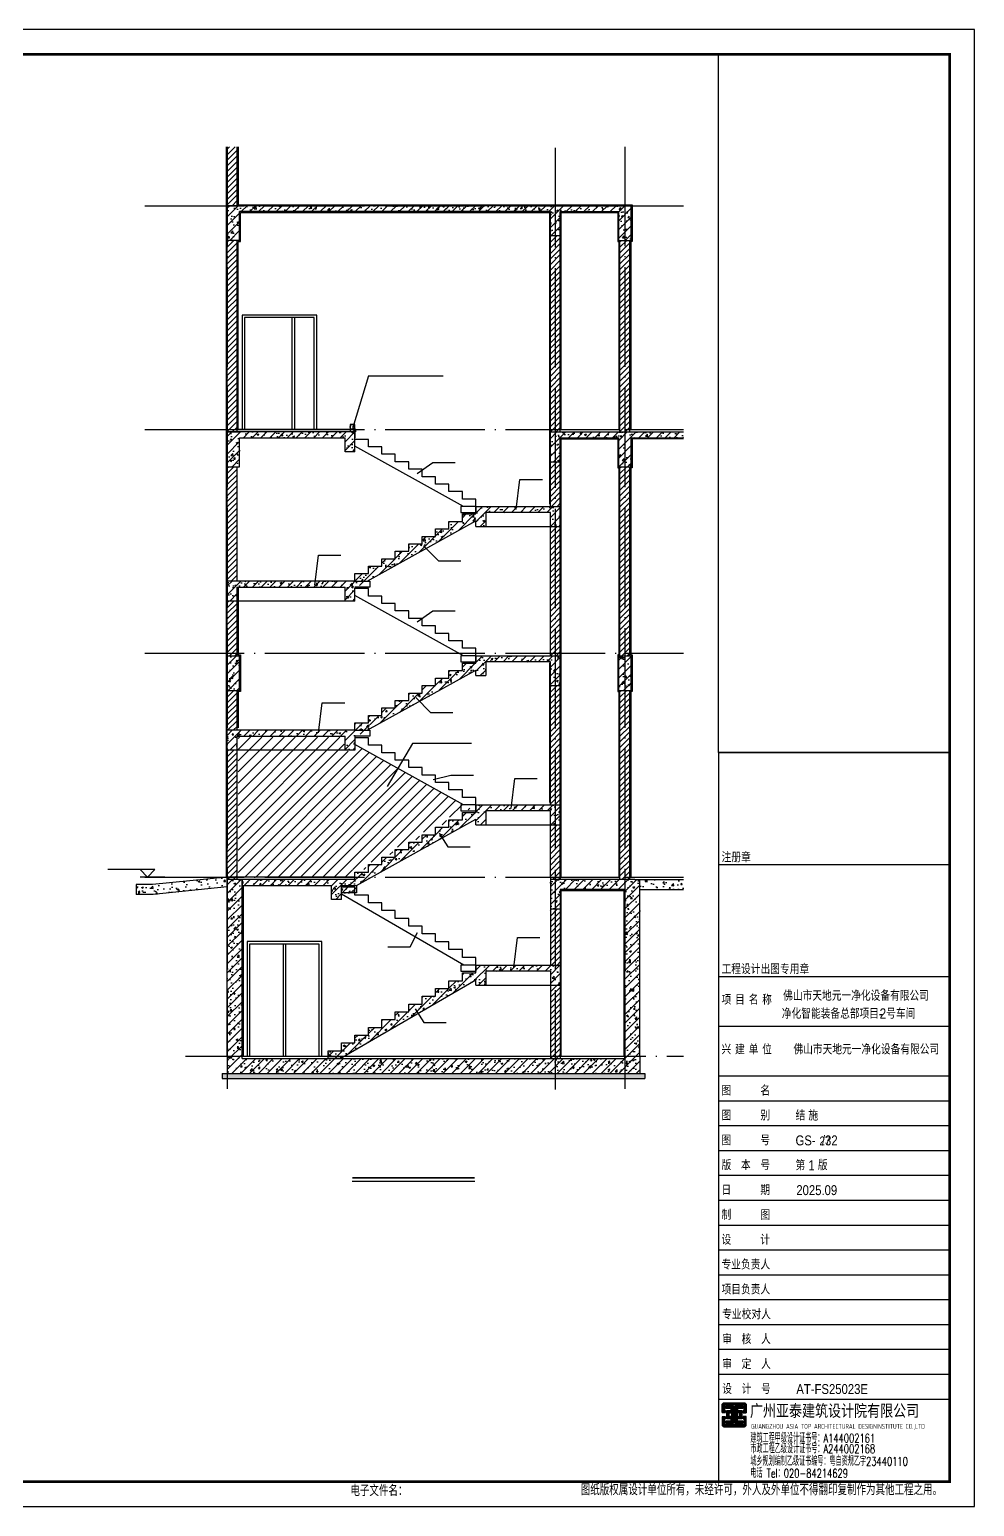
# Model space of a CAD drawing. Extents: x -695511 to 885008, y -751583 to -95266.
# Drawn here: x 452822 to 471828, y -550376 to -520676 of the extents above; entities that cross this region are included whole.
import ezdxf

# ---------------------------------------------------------------- set-up
doc = ezdxf.new("R2010")
doc.units = 0
doc.header["$LTSCALE"] = 1000
doc.header["$MEASUREMENT"] = 0
doc.linetypes.add('DOTE', pattern=[2.42, 2, -0.2, 0.02, -0.2])
for name, color, linetype in [('1-TO', 6, 'Continuous'), ('13', 13, 'Continuous'), ('14', 1, 'Continuous'), ('_0', 7, 'Continuous'), ('DIM_ELEV', 3, 'Continuous'), ('DIM_SYMB', 3, 'Continuous'), ('DOTE', 1, 'Continuous'), ('PUB_DIM', 3, 'Continuous'), ('S_STAIR', 2, 'Continuous'), ('WALL', 4, 'Continuous'), ('建-图框', 4, 'Continuous')]:
    doc.layers.add(name, color=color, linetype=linetype)
doc.styles.add('_HZTXT', font='gs_txt.shx', dxfattribs={"width": 0.8, "bigfont": 'HZTXT.shx'})
doc.styles.add('HT', font='simhei.ttf', dxfattribs={"width": 0.7})
doc.styles.add('hztxt', font='romand_pkpm', dxfattribs={"bigfont": 'gbcbig'})
doc.styles.add('hztxt0', font='romans.shx', dxfattribs={"bigfont": 'gbcbig0.shx'})
doc.styles.get("Standard").update_dxf_attribs({"font": 'gbenor.shx', "bigfont": 'gbcbig.shx'})
doc.styles.add('宋体', font='simsun.ttc')
pattern_1 = [(50, (369579, -486147.74), (358.6301, -31.3761), [37.5, -412.5]), (355, (369579, -486147.74), (-69.3757, 376.0961), [30, -330]), (100.4514, (369608.88, -486150.36), (289.2547, 344.7198), [31.8701, -350.571]), (46.1842, (369579, -486047.74), (533.6205, -82.7595), [56.25, -618.75]), (96.6356, (369623.46, -486054.64), (467.3314, 487.059), [47.8051, -525.8565]), (351.1842, (369579, -486047.74), (467.331, 487.0593), [45, -495]), (21, (369629, -486072.74), (298.4535, -201.30945), [37.5, -412.5]), (326, (369629, -486072.74), (121.6577, 362.575), [30, -330]), (71.4514, (369653.87, -486089.5), (420.1113, 161.2652), [31.8701, -350.571]), (37.5, (369579, -486147.74), (6.07993, 166.44693), [0, -326, 0, -335, 0, -331.25]), (7.5, (369579, -486147.74), (131.53477, 197.20586), [0, -191, 0, -318.5, 0, -126.25]), (327.5, (369467.5, -486147.74), (266.91122, -11.27744), [0, -125, 0, -390, 0, -517.5]), (317.5, (369417.5, -486147.74), (291.5931, 50.0525), [0, -162.5, 0, -259, 0, -367.5])]
pattern_2 = [(45, (369579, -486147.74), (-88.38835, 88.38835), []), (50, (369579, -486147.74), (358.6301, -31.3761), [37.5, -412.5]), (355, (369579, -486147.74), (-69.3757, 376.0961), [30, -330]), (100.4514, (369608.88, -486150.36), (289.2547, 344.7198), [31.8701, -350.571]), (46.1842, (369579, -486047.74), (533.6205, -82.7595), [56.25, -618.75]), (96.6356, (369623.46, -486054.64), (467.3314, 487.059), [47.8051, -525.8565]), (351.1842, (369579, -486047.74), (467.331, 487.0593), [45, -495]), (21, (369629, -486072.74), (298.4535, -201.30945), [37.5, -412.5]), (326, (369629, -486072.74), (121.6577, 362.575), [30, -330]), (71.4514, (369653.87, -486089.5), (420.1113, 161.2652), [31.8701, -350.571]), (37.5, (369579, -486147.74), (6.07993, 166.44693), [0, -326, 0, -335, 0, -331.25]), (7.5, (369579, -486147.74), (131.53477, 197.20586), [0, -191, 0, -318.5, 0, -126.25]), (327.5, (369467.5, -486147.74), (266.91122, -11.27744), [0, -125, 0, -390, 0, -517.5]), (317.5, (369417.5, -486147.74), (291.5931, 50.0525), [0, -162.5, 0, -259, 0, -367.5])]

# ---------------------------------------------------------------- blocks, each defined once
blk = doc.blocks.new('弘吉车间2')
at = {"layer": '14'}
h = blk.add_hatch(dxfattribs=at)
h.set_pattern_fill('ANSI31', color=256, scale=100, angle=135, style=0)
h.set_pattern_definition([(180, (-226475.39, -78017.824), (-3e-15, -12.5), [])])
edge = h.paths.add_edge_path()
edge.add_line((-9011, 2855), (-9011, 2773))
edge.add_line((-9011, 2773), (-9152, 2773))
edge.add_line((-9152, 2773), (-9152, 3084))
edge.add_arc((-9062, 3084), 90, 90, 180, ccw=False)
edge.add_line((-9062, 3174), (-8271, 3174))
edge.add_arc((-8271, 3084), 90, 0, 90, ccw=False)
edge.add_line((-8181, 3084), (-8181, 2768))
edge.add_line((-8181, 2768), (-8311, 2768))
edge.add_line((-8311, 2768), (-8311, 2862))
edge.add_line((-8311, 2862), (-8282, 2862))
edge.add_line((-8282, 2862), (-8268, 2862))
edge.add_line((-8268, 2862), (-8268, 3074))
edge.add_line((-8268, 3074), (-9055, 3074))
edge.add_line((-9055, 3074), (-9055, 2855))
edge.add_line((-9055, 2855), (-9011, 2855))
h.paths.add_polyline_path([(-8629, 2622), (-8629, 3030), (-8321, 3030), (-8321, 2942), (-8535, 2942), (-8535, 2855), (-8362, 2855), (-8362, 2525), (-8542, 2525), (-8542, 2442), (-8320, 2442), (-8320, 2365), (-8628, 2365), (-8628, 2526), (-8697, 2526), (-8697, 2365), (-9006, 2365), (-9006, 2442), (-8784, 2442), (-8784, 2525), (-8963, 2525), (-8963, 2855), (-8790, 2855), (-8790, 2942), (-9004, 2942), (-9004, 3030), (-8697, 3030), (-8697, 2622)])
h.paths.add_polyline_path([(-8874, 2772), (-8776, 2772), (-8776, 2616), (-8874, 2616)], flags=16)
h.paths.add_polyline_path([(-8452, 2772), (-8549, 2772), (-8549, 2616), (-8452, 2616)], flags=16)
edge = h.paths.add_edge_path()
edge.add_line((-9011, 2525), (-9011, 2607))
edge.add_line((-9011, 2607), (-9152, 2607))
edge.add_line((-9152, 2607), (-9152, 2296))
edge.add_arc((-9062, 2296), 90, 180, 270)
edge.add_line((-9062, 2206), (-8271, 2206))
edge.add_arc((-8271, 2296), 90, 270, 360)
edge.add_line((-8181, 2296), (-8181, 2612))
edge.add_line((-8181, 2612), (-8311, 2612))
edge.add_line((-8311, 2612), (-8311, 2518))
edge.add_line((-8311, 2518), (-8282, 2518))
edge.add_line((-8282, 2518), (-8268, 2518))
edge.add_line((-8268, 2518), (-8268, 2306))
edge.add_line((-8268, 2306), (-9055, 2306))
edge.add_line((-9055, 2306), (-9055, 2525))
edge.add_line((-9055, 2525), (-9011, 2525))
for p, q in [((-9300, 29320), (-9300, 0)), ((-9300, 29320), (0, 29320)), ((-9300, 24820), (0, 24820)), ((-9300, 20320), (0, 20320)), ((-9300, 18320), (0, 18320)), ((-9300, 16320), (0, 16320)), ((-9300, 15320), (0, 15320)), ((-9300, 14320), (0, 14320)), ((-9300, 13320), (0, 13320)), ((-9300, 12320), (0, 12320)), ((-9300, 11320), (0, 11320)), ((-9300, 10320), (0, 10320)), ((-9300, 9320), (0, 9320)), ((-9300, 8320), (0, 8320)), ((-9300, 7320), (0, 7320)), ((-9300, 6320), (0, 6320)), ((-9300, 5320), (0, 5320)), ((-9300, 4320), (0, 4320)), ((-9300, 3320), (0, 3320)), ((-9300, 3320), (0, 3320))]:
    blk.add_line(p, q, dxfattribs=at)
for points in [[(-9300, 0), (0, 0), (0, 29320), (-9300, 29320)], [(-8874, 2772), (-8776, 2772), (-8776, 2616), (-8874, 2616)], [(-8452, 2772), (-8549, 2772), (-8549, 2616), (-8452, 2616)]]:
    blk.add_lwpolyline(points, close=True, dxfattribs=at)
for points in [[(-9011, 2855), (-9011, 2773), (-9152, 2773), (-9152, 3084, -0.414214), (-9062, 3174), (-8271, 3174, -0.414214), (-8181, 3084), (-8181, 2768), (-8311, 2768), (-8311, 2862), (-8282, 2862), (-8268, 2862), (-8268, 3074), (-9055, 3074), (-9055, 2855)], [(-9011, 2525), (-9011, 2607), (-9152, 2607), (-9152, 2296, 0.414214), (-9062, 2206), (-8271, 2206, 0.414214), (-8181, 2296), (-8181, 2612), (-8311, 2612), (-8311, 2518), (-8282, 2518), (-8268, 2518), (-8268, 2306), (-9055, 2306), (-9055, 2525)]]:
    blk.add_lwpolyline(points, format="xyb", close=True, dxfattribs=at)
blk.add_lwpolyline([(-8629, 2622), (-8629, 2622), (-8629, 3030), (-8321, 3030), (-8321, 2942), (-8535, 2942), (-8535, 2855), (-8362, 2855), (-8362, 2525), (-8542, 2525), (-8542, 2442), (-8320, 2442), (-8320, 2365), (-8628, 2365), (-8628, 2526), (-8697, 2526), (-8697, 2365), (-9006, 2365), (-9006, 2442), (-8784, 2442), (-8784, 2525), (-8963, 2525), (-8963, 2855), (-8790, 2855), (-8790, 2942), (-9004, 2942), (-9004, 3030), (-8697, 3030), (-8697, 2622), (-8629, 2622)], dxfattribs=at)
at = {"layer": '13', "color": 7, "style": '_HZTXT', "width": 0.85}
for s, height, p in [('佛山市天地元一净化设备有限公司', 417.91, (-6694, 19336)), ('净化智能装备总部项目-', 417.91, (-6750, 18616)), ('2号车间', 417.9, (-2815, 18616)), ('佛山市天地元一净化设备有限公司', 417.91, (-6282, 17179)), ('结 施', 400, (-6198, 14522)), ('GS-  /32', 400, (-6198, 13522)), ('第 1 版', 400, (-6198, 12522)), ('2025.09', 400, (-6166, 11522)), ('AT-FS25023E', 400, (-6166, 3522))]:
    blk.add_text(s, height=height, dxfattribs=at).set_placement(p)
at = {"layer": '13', "style": 'hztxt', "width": 0.7}
for s, p in [('建筑工程甲级设计证书号：A144002161', (-8015, 1568)), ('市政工程乙级设计证书号：A244002168', (-8015, 1144)), ('城乡规划编制乙级证书编号：粤自资规乙字23440110', (-8015, 639)), ('电话 Tel：020-84214629', (-8015, 159))]:
    blk.add_text(s, height=350, rotation=359.99972, dxfattribs=at).set_placement(p)
at = {"layer": '14'}
for s, height, style, width, p in [('注册章', 350, '宋体', 0.82, (-9173, 24949)), ('工程设计出图专用章', 350, '宋体', 0.82, (-9173, 20449)), ('名', 350, '宋体', 0.82, (-8081, 19220)), ('称', 350, '宋体', 0.82, (-7542, 19220)), ('项', 350, '宋体', 0.82, (-9176, 19220)), ('目', 350, '宋体', 0.82, (-8632, 19220)), ('兴', 350, '宋体', 0.82, (-9176, 17220)), ('建', 350, '宋体', 0.82, (-8632, 17220)), ('单', 350, '宋体', 0.82, (-8081, 17220)), ('位', 350, '宋体', 0.82, (-7542, 17220)), ('图      名', 350, '宋体', 0.82, (-9176, 15566)), ('图      别', 350, '宋体', 0.82, (-9176, 14566)), ('图      号', 350, '宋体', 0.82, (-9176, 13566)), ('版  本  号', 350, '宋体', 0.82, (-9176, 12566)), ('日      期', 350, '宋体', 0.82, (-9176, 11566)), ('制      图', 350, '宋体', 0.82, (-9176, 10566)), ('设      计', 350, '宋体', 0.82, (-9176, 9566)), ('专业负责人', 350, '宋体', 0.82, (-9176, 8566)), ('项目负责人', 350, '宋体', 0.82, (-9176, 7566)), ('专业校对人', 350, '宋体', 0.82, (-9149, 6566, -24845)), ('审  核  人', 350, '宋体', 0.82, (-9149, 5566, -24845)), ('审  定  人', 350, '宋体', 0.82, (-9149, 4566, -24845)), ('设  计  号', 350, '宋体', 0.82, (-9149, 3566, -24845)), ('广州亚泰建筑设计院有限公司', 480, 'HT', 0.8, (-8033, 2612))]:
    blk.add_text(s, height=height, dxfattribs=dict(at, style=style, width=width)).set_placement(p)
at = {"layer": '14', "width": 0.8}
blk.add_text('GUANGZHOU ASIA TOP ARCHITECTURAL DESIGNINSTITUTE CO.,LTD', height=198, rotation=359.99972, dxfattribs=at).set_placement((-7987, 2124, -24845))
at = {"layer": '14', "style": 'hztxt0'}
for s, p in [('电子文件名：', (-24105, -584)), ('图纸版权属设计单位所有，未经许可，外人及外单位不得翻印复制作为其他工程之用。', (-14838, -548))]:
    blk.add_text(s, height=450, rotation=359.99972, dxfattribs=at).set_placement(p)

msp = doc.modelspace()

# ---------------------------------------------------------------- hatches: boundary and pattern name
h = msp.add_hatch()
h.set_pattern_fill('ANSI31', color=8, scale=50)
h.set_pattern_definition([(45, (369578.996, -486147.74), (-56.1266, 56.1266), [])])
h.paths.add_polyline_path([(456998.5, -523035.6), (456798.5, -523035.6), (456798.5, -524218), (456998.5, -524218)])
h = msp.add_hatch()
h.set_pattern_fill('钢筋混凝土', color=8, scale=50)
h.set_pattern_definition(pattern_2)
h.paths.add_polyline_path([(463298.5, -524338), (463298.5, -524818), (463498.5, -524818), (463498.5, -524338), (464673.5, -524338), (464673.5, -524918), (464923.5, -524918), (464923.5, -524218), (464673.5, -524218), (463498.5, -524218), (463298.5, -524218), (456998.5, -524218), (456798.5, -524218), (456798.5, -524918), (457048.5, -524918), (457048.5, -524338)])
h = msp.add_hatch()
h.set_pattern_fill('ANSI31', color=8, scale=50)
h.set_pattern_definition([(45, (369578.996, -488569.71), (-56.1266, 56.1266), [])])
h.paths.add_polyline_path([(456998.5, -524918), (456798.5, -524918), (456798.5, -528768), (456998.5, -528768)])
h = msp.add_hatch()
h.set_pattern_fill('ANSI31', color=8, scale=50)
h.set_pattern_definition([(45, (376078.996, -488469.71), (-56.1266, 56.1266), [])])
h.paths.add_polyline_path([(463498.5, -524818), (463298.5, -524818), (463298.5, -528768), (463498.5, -528768)])
h = msp.add_hatch()
h.set_pattern_fill('ANSI31', color=8, scale=50)
h.set_pattern_definition([(45, (377478.996, -488569.71), (-56.1266, 56.1266), [])])
h.paths.add_polyline_path([(464898.5, -524918), (464698.5, -524918), (464698.5, -528768), (464898.5, -528768)])
h = msp.add_hatch()
h.set_pattern_fill('混凝土', color=256, scale=20)
h.set_pattern_definition([(50, (369579, -486147.74), (143.45204, -12.55043), [15, -165]), (355, (369579, -486147.74), (-27.75027, 150.43843), [12, -132]), (100.4514, (369590.95, -486148.79), (115.70188, 137.8879), [12.74804, -140.22842]), (46.1842, (369579, -486107.74), (213.4482, -33.1038), [22.5, -247.5]), (96.6356, (369596.78, -486110.5), (186.93254, 194.82357), [19.12206, -210.3426]), (351.1842, (369579, -486107.74), (186.9324, 194.8237), [18, -198]), (21, (369599, -486117.74), (119.38141, -80.52378), [15, -165]), (326, (369599, -486117.74), (48.66307, 145.03), [12, -132]), (71.4514, (369608.94, -486124.45), (168.04453, 64.5061), [12.74804, -140.22842]), (37.5, (369578.996, -486147.74), (2.43197, 66.57877), [0, -130.4, 0, -134, 0, -132.5]), (7.5, (369578.996, -486147.74), (52.61391, 78.88234), [0, -76.4, 0, -127.4, 0, -50.5]), (327.5, (369534.396, -486147.74), (106.764487, -4.510974), [0, -50, 0, -156, 0, -207]), (317.5, (369514.4, -486147.74), (116.63723, 20.021), [0, -65, 0, -103.6, 0, -147])])
h.paths.add_polyline_path([(459368.5, -528718), (459268.5, -528718), (459268.5, -528768), (459368.5, -528768)])
h.paths.add_polyline_path([(459368.5, -528618), (459268.5, -528618), (459268.5, -528718), (459368.5, -528718)])
h = msp.add_hatch()
h.set_pattern_fill('钢筋混凝土', color=8, scale=50)
h.set_pattern_definition(pattern_2)
h.paths.add_polyline_path([(459368.5, -528768), (456998.5, -528768), (456798.5, -528768), (456798.5, -529468), (457048.5, -529468), (457048.5, -528888), (459168.5, -528888), (459168.5, -529168), (459368.5, -529168), (459368.5, -528918)])
h = msp.add_hatch()
h.set_pattern_fill('钢筋混凝土', color=8, scale=50)
h.set_pattern_definition(pattern_2)
h.paths.add_polyline_path([(464923.5, -528888), (465975.2, -528888), (465975.2, -528768), (464923.5, -528768), (464673.5, -528768), (463498.5, -528768), (463298.5, -528768), (463298.5, -529368), (463498.5, -529368), (463498.5, -528888), (464673.5, -528888), (464673.5, -529468), (464923.5, -529468)])
h = msp.add_hatch()
h.set_pattern_fill('ANSI31', color=8, scale=50)
h.set_pattern_definition([(45, (369578.996, -493119.71), (-56.1266, 56.1266), [])])
h.paths.add_polyline_path([(456998.5, -529468), (456798.5, -529468), (456798.5, -531768), (456998.5, -531768)])
h = msp.add_hatch()
h.set_pattern_fill('ANSI31', color=8, scale=50)
h.set_pattern_definition([(45, (376078.996, -493019.71), (-56.1266, 56.1266), [])])
h.paths.add_polyline_path([(463498.5, -529368), (463298.5, -529368), (463298.5, -530268), (463498.5, -530268)])
h = msp.add_hatch()
h.set_pattern_fill('ANSI31', color=8, scale=50)
h.set_pattern_definition([(45, (377478.996, -493119.71), (-56.1266, 56.1266), [])])
h.paths.add_polyline_path([(464898.5, -529468), (464698.5, -529468), (464698.5, -533268), (464898.5, -533268)])
h = msp.add_hatch()
h.set_pattern_fill('钢筋混凝土', color=8, scale=50)
h.set_pattern_definition(pattern_2)
h.paths.add_polyline_path([(461798.5, -530555.3), (461798.5, -530668), (461998.5, -530668), (461998.5, -530388), (463298.5, -530388), (463298.5, -530668), (463498.5, -530668), (463498.5, -530268), (463298.5, -530268), (461798.5, -530268), (461798.5, -530388), (461798.5, -530418), (461528.5, -530418), (461528.5, -530568), (461258.5, -530568), (461258.5, -530718), (460988.5, -530718), (460988.5, -530868), (460718.5, -530868), (460718.5, -531018), (460448.5, -531018), (460448.5, -531168), (460178.5, -531168), (460178.5, -531318), (459908.5, -531318), (459908.5, -531468), (459638.5, -531468), (459638.5, -531618), (459368.5, -531618), (459368.5, -531768), (456998.5, -531768), (456798.5, -531768), (456798.5, -532168), (456998.5, -532168), (456998.5, -531888), (459168.5, -531888), (459168.5, -532168), (459368.5, -532168), (459368.5, -531905.3)])
h = msp.add_hatch()
h.set_pattern_fill('ANSI31', color=8, scale=50)
h.set_pattern_definition([(45, (376078.996, -494319.71), (-56.1266, 56.1266), [])])
h.paths.add_polyline_path([(463498.5, -530668), (463298.5, -530668), (463298.5, -533268), (463498.5, -533268)])
h = msp.add_hatch()
h.set_pattern_fill('ANSI31', color=8, scale=50)
h.set_pattern_definition([(45, (369578.996, -495819.71), (-56.1266, 56.1266), [])])
h.paths.add_polyline_path([(456998.5, -532168), (456798.5, -532168), (456798.5, -533268), (456998.5, -533268)])
h = msp.add_hatch()
h.set_pattern_fill('钢筋混凝土', color=8, scale=50)
h.set_pattern_definition(pattern_2)
h.paths.add_polyline_path([(461798.5, -533555.3), (461798.5, -533668), (461998.5, -533668), (461998.5, -533388), (463298.5, -533388), (463298.5, -533868), (463498.5, -533868), (463498.5, -533268), (463298.5, -533268), (461798.5, -533268), (461798.5, -533388), (461798.5, -533418), (461528.5, -533418), (461528.5, -533568), (461258.5, -533568), (461258.5, -533718), (460988.5, -533718), (460988.5, -533868), (460718.5, -533868), (460718.5, -534018), (460448.5, -534018), (460448.5, -534168), (460178.5, -534168), (460178.5, -534318), (459908.5, -534318), (459908.5, -534468), (459638.5, -534468), (459638.5, -534618), (459368.5, -534618), (459368.5, -534768), (456998.5, -534768), (456798.5, -534768), (456798.5, -535168), (456998.5, -535168), (456998.5, -534888), (459168.5, -534888), (459168.5, -535168), (459368.5, -535168), (459368.5, -534905.3)])
h = msp.add_hatch()
h.set_pattern_fill('钢筋混凝土', color=8, scale=50)
h.set_pattern_definition(pattern_2)
h.paths.add_polyline_path([(457048.5, -533268), (456798.5, -533268), (456798.5, -533968), (457048.5, -533968)])
h = msp.add_hatch()
h.set_pattern_fill('钢筋混凝土', color=8, scale=50)
h.set_pattern_definition(pattern_2)
h.paths.add_polyline_path([(464923.5, -533268), (464673.5, -533268), (464673.5, -533968), (464923.5, -533968)])
h = msp.add_hatch()
h.set_pattern_fill('ANSI31', color=8, scale=50)
h.set_pattern_definition([(45, (369578.996, -497619.71), (-56.1266, 56.1266), [])])
h.paths.add_polyline_path([(456998.5, -533968), (456798.5, -533968), (456798.5, -534768), (456998.5, -534768)])
h = msp.add_hatch()
h.set_pattern_fill('ANSI31', color=8, scale=50)
h.set_pattern_definition([(45, (376078.996, -497519.71), (-56.1266, 56.1266), [])])
h.paths.add_polyline_path([(463498.5, -533868), (463298.5, -533868), (463298.5, -536268), (463498.5, -536268)])
h = msp.add_hatch()
h.set_pattern_fill('ANSI31', color=8, scale=50)
h.set_pattern_definition([(45, (377478.996, -497619.71), (-56.1266, 56.1266), [])])
h.paths.add_polyline_path([(464898.5, -533968), (464698.5, -533968), (464698.5, -537768), (464898.5, -537768)])
h = msp.add_hatch()
h.set_pattern_fill('ANSI31', color=8, scale=50)
h.set_pattern_definition([(45, (369578.996, -498819.71), (-56.1266, 56.1266), [])])
h.paths.add_polyline_path([(456998.5, -535168), (456798.5, -535168), (456798.5, -537768), (456998.5, -537768)])
h = msp.add_hatch()
h.set_pattern_fill('ANSI31', color=8, scale=100)
h.set_pattern_definition([(45, (234687.68, -311168.7), (-112.2532, 112.2532), [])])
h.paths.add_polyline_path([(459388.5, -535066.4), (459388.5, -535188), (459148.5, -535188), (459148.5, -534908), (457018.5, -534908), (457018.5, -537718), (459318.5, -537718), (459318.5, -537568), (459588.5, -537568), (459588.5, -537418), (459858.5, -537418), (459858.5, -537268), (460128.5, -537268), (460128.5, -537118), (460398.5, -537118), (460398.5, -536968), (460668.5, -536968), (460668.5, -536818), (460938.5, -536818), (460938.5, -536668), (461208.5, -536668), (461208.5, -536518), (461478.5, -536518), (461478.5, -536368), (461731.4, -536368)])
h = msp.add_hatch()
h.set_pattern_fill('钢筋混凝土', color=8, scale=50)
h.set_pattern_definition(pattern_2)
h.paths.add_polyline_path([(461798.5, -536555.3), (461798.5, -536668), (461998.5, -536668), (461998.5, -536388), (463298.5, -536388), (463298.5, -536668), (463498.5, -536668), (463498.5, -536268), (463298.5, -536268), (461798.5, -536268), (461798.5, -536388), (461798.5, -536418), (461528.5, -536418), (461528.5, -536568), (461258.5, -536568), (461258.5, -536718), (460988.5, -536718), (460988.5, -536868), (460718.5, -536868), (460718.5, -537018), (460448.5, -537018), (460448.5, -537168), (460178.5, -537168), (460178.5, -537318), (459908.5, -537318), (459908.5, -537468), (459638.5, -537468), (459638.5, -537618), (459368.5, -537618), (459368.5, -537768), (457098.5, -537768), (457098.5, -537888), (458898.5, -537888), (458898.5, -538168), (459098.5, -538168), (459098.5, -537888), (459368.5, -537888), (459399.6, -537888)])
h = msp.add_hatch()
h.set_pattern_fill('ANSI31', color=8, scale=50)
h.set_pattern_definition([(45, (376078.996, -500319.71), (-56.1266, 56.1266), [])])
h.paths.add_polyline_path([(463498.5, -536668), (463298.5, -536668), (463298.5, -537768), (463498.5, -537768)])
h = msp.add_hatch()
h.set_pattern_fill('混凝土', color=256, scale=50)
h.set_pattern_definition(pattern_1)
h.paths.add_polyline_path([(456798.5, -537768), (456798.5, -537718), (455298.5, -537868), (454968.5, -537868), (454968.5, -538068), (455308.5, -538068), (456798.5, -537919)])
h = msp.add_hatch()
h.set_pattern_fill('钢筋混凝土', color=8, scale=50)
h.set_pattern_definition(pattern_2)
h.paths.add_polyline_path([(457098.5, -537768), (456798.5, -537768), (456798.5, -541318), (456798.5, -541368), (457098.5, -541368)])
h = msp.add_hatch()
h.set_pattern_fill('钢筋混凝土', color=8, scale=50)
h.set_pattern_definition(pattern_2)
h.paths.add_polyline_path([(464798.5, -541368), (464998.5, -541368), (465098.5, -541318), (465098.5, -537768), (464698.5, -537768), (463498.5, -537768), (463298.5, -537768), (463298.5, -538368), (463498.5, -538368), (463498.5, -537968), (464798.5, -537968)])
h = msp.add_hatch()
h.set_pattern_fill('混凝土', color=8, scale=50)
h.set_pattern_definition(pattern_1)
h.paths.add_polyline_path([(465975.2, -537768), (464998.5, -537768), (464998.5, -537968), (465975.2, -537968)])
h = msp.add_hatch()
h.set_pattern_fill('钢筋混凝土', color=8, scale=50)
h.set_pattern_definition([(45, (369579, -486147.74), (-88.38835, 88.38835), []), (50, (369579, -486147.74), (358.6301, -31.3761), [37.5, -412.5]), (355, (369579, -486147.74), (-69.3757, 376.0961), [30, -330]), (100.4514, (369608.88, -486150.36), (289.2547, 344.7198), [31.8701, -350.571]), (46.1842, (369579, -486047.74), (533.6205, -82.7595), [56.25, -618.75]), (96.6356, (369623.46, -486054.64), (467.3314, 487.059), [47.8051, -525.8565]), (351.1842, (369579, -486047.74), (467.331, 487.0593), [45, -495]), (21, (369629, -486072.74), (298.4535, -201.30945), [37.5, -412.5]), (326, (369629, -486072.74), (121.6577, 362.575), [30, -330]), (71.4514, (369653.87, -486089.5), (420.1113, 161.2652), [31.8701, -350.571]), (37.5, (369579, -486147.74), (6.07993, 166.44693), [0, -326, 0, -335, 0, -331.25]), (7.5, (369579, -486147.74), (131.53477, 197.20586), [0, -191, 0, -318.5, 0, -126.25]), (327.5, (369467.5, -486147.74), (266.91122, -11.27744), [0, -125, 0, -390, 0, -517.5]), (317.5, (369417.5, -486147.74), (291.5931, 50.0525), [0, -162.5, 0, -259, 0, -367.5])])
edge = h.paths.add_edge_path()
edge.add_line((459098.5, -538038), (459398.5, -538038))
edge.add_line((459398.5, -538038), (459398.5, -537888))
edge.add_line((459398.5, -537888), (459098.5, -537888))
h = msp.add_hatch()
h.set_pattern_fill('ANSI31', color=8, scale=50)
h.set_pattern_definition([(45, (376078.996, -502019.71), (-56.1266, 56.1266), [])])
h.paths.add_polyline_path([(463498.5, -538368), (463298.5, -538368), (463298.5, -539490), (463498.5, -539490)])
h = msp.add_hatch()
h.set_pattern_fill('钢筋混凝土', color=8, scale=50)
h.set_pattern_definition(pattern_2)
h.paths.add_polyline_path([(461798.5, -539785.2), (461798.5, -539890), (461998.5, -539890), (461998.5, -539610), (463298.5, -539610), (463298.5, -539890), (463498.5, -539890), (463498.5, -539490), (463298.5, -539490), (461798.5, -539490), (461798.5, -539610), (461798.5, -539646.5), (461528.5, -539646.5), (461528.5, -539803), (461258.5, -539803), (461258.5, -539959.5), (460988.5, -539959.5), (460988.5, -540116), (460718.5, -540116), (460718.5, -540272.5), (460448.5, -540272.5), (460448.5, -540429), (460178.5, -540429), (460178.5, -540585.5), (459908.5, -540585.5), (459908.5, -540742), (459638.5, -540742), (459638.5, -540898.5), (459368.5, -540898.5), (459368.5, -541055), (459098.5, -541055), (459098.5, -541211.5), (458828.5, -541211.5), (458828.5, -541368), (459067.8, -541368)])
h = msp.add_hatch()
h.set_pattern_fill('ANSI31', color=8, scale=50)
h.set_pattern_definition([(45, (376078.996, -503541.71), (-56.1266, 56.1266), [])])
h.paths.add_polyline_path([(463498.5, -539890), (463298.5, -539890), (463298.5, -541368), (463498.5, -541368)])
h = msp.add_hatch()
h.set_pattern_fill('钢筋混凝土', color=8, scale=50)
h.set_pattern_definition(pattern_2)
h.paths.add_polyline_path([(465098.5, -541368), (456798.5, -541368), (456798.5, -541668), (465098.5, -541668)])
h = msp.add_hatch()
h.set_pattern_fill('混凝土', color=256, scale=50)
h.set_pattern_definition(pattern_1)
h.paths.add_polyline_path([(456698.5, -541668), (456698.5, -541768), (465198.5, -541768), (465198.5, -541668)])

# ---------------------------------------------------------------- linework, layer by layer
at = {"color": 8}
for p, q in [((456778.5, -523035.6), (456778.5, -537718)), ((463498.5, -528718), (464698.5, -528718)), ((464898.5, -528718), (465975.2, -528718)), ((456998.5, -537718), (456798.5, -537718)), ((459368.5, -537718), (456998.5, -537718)), ((463498.5, -537718), (464698.5, -537718)), ((464898.5, -537718), (465975.2, -537718)), ((457098.5, -541318), (458828.5, -541318)), ((459154.1, -541318), (463298.5, -541318)), ((463498.5, -541318), (464798.5, -541318))]:
    msp.add_line(p, q, dxfattribs=at)
at = {"color": 3}
for p, q in [((458098.5, -526468.2), (458098.5, -528718)), ((458148.5, -526468.2), (458148.5, -528718)), ((459638.1, -527640.4), (459322.7, -528681.8)), ((459638.1, -527640.4), (461143.3, -527640.4)), ((459368.5, -528618), (459268.5, -528618)), ((459268.5, -528618), (459268.5, -528768)), ((459368.5, -528768), (459368.5, -528618)), ((457923.5, -539068.2), (457923.5, -541318)), ((457973.5, -539068.2), (457973.5, -541318))]:
    msp.add_line(p, q, dxfattribs=at)
msp.add_line((456998.5, -528768), (456798.5, -528768))
at = {"color": 8}
for points in [[(457018.5, -523035.6), (457018.5, -524198), (464943.5, -524198), (464943.5, -524938), (464918.5, -524938), (464918.5, -528718)], [(457018.5, -528718), (457018.5, -524938), (457068.5, -524938), (457068.5, -524358), (463278.5, -524358), (463278.5, -530218)], [(463518.5, -528718), (463518.5, -524358), (464653.5, -524358), (464653.5, -524938), (464678.5, -524938), (464678.5, -528718)], [(459268.5, -528718), (456998.5, -528718)], [(459388.5, -528768), (459388.5, -528718), (459368.5, -528718)], [(463518.5, -537718), (463518.5, -528908), (464653.5, -528908), (464653.5, -529488), (464678.5, -529488), (464678.5, -533248), (464653.5, -533248), (464653.5, -533988), (464678.5, -533988), (464678.5, -537718)], [(465975.2, -528908), (464943.5, -528908), (464943.5, -529488), (464918.5, -529488), (464918.5, -533248), (464943.5, -533248), (464943.5, -533988), (464918.5, -533988), (464918.5, -537718)], [(457018.5, -531888), (457018.5, -533248), (457068.5, -533248), (457068.5, -533988), (457018.5, -533988), (457018.5, -534718)], [(463278.5, -533408), (463278.5, -536218)], [(457118.5, -537888), (457118.5, -541318)], [(463518.5, -541318), (463518.5, -537988), (464778.5, -537988), (464778.5, -541318)]]:
    msp.add_lwpolyline(points, dxfattribs=at)
at = {"color": 2}
for points in [[(458598.5, -526418.2), (457098.5, -526418.2), (457098.5, -528718), (458598.5, -528718)], [(458698.5, -539018.2), (457198.5, -539018.2), (457198.5, -541318), (458698.5, -541318)]]:
    msp.add_lwpolyline(points, close=True, dxfattribs=at)
at = {"color": 4}
for points in [[(458548.5, -526468.2), (457148.5, -526468.2), (457148.5, -528718), (458548.5, -528718)], [(458648.5, -539068.2), (457248.5, -539068.2), (457248.5, -541318), (458648.5, -541318)]]:
    msp.add_lwpolyline(points, close=True, dxfattribs=at)
at = {"layer": '1-TO'}
for points in [[(458828.5, -541362.7), (459091.5, -541362.7)], [(458828.5, -541366.2), (459091.5, -541366.2)]]:
    msp.add_lwpolyline(points, dxfattribs=at)
at = {"layer": '14'}
msp.add_line((466678.5, -535215.9), (466678.5, -521176), dxfattribs=at)
at = {"layer": '_0'}
msp.add_line((460026.5, -539123.7), (460477, -539123.7), dxfattribs=at)
for points in [[(460616, -529604.2), (460932, -529383.7), (461382.5, -529383.7)], [(462612, -530328.2), (462687, -529723.7), (463137.5, -529723.7)], [(461798.5, -530268), (461498.5, -530268), (461498.5, -530388), (461798.5, -530388)], [(461998.5, -530668), (463298.5, -530668)], [(458560, -531849.2), (458635, -531244.7), (459085.5, -531244.7)], [(460749, -531060.2), (461048, -531360.2), (461498.5, -531360.2)], [(459168.5, -532168), (456998.5, -532168)], [(460616, -532584.2), (460932, -532363.7), (461382.5, -532363.7)], [(461798.5, -533268), (461498.5, -533268), (461498.5, -533388), (461798.5, -533388)], [(458636, -534819.2), (458711, -534214.7), (459161.5, -534214.7)], [(460589.5, -534111.2), (460888.5, -534411.2), (461339, -534411.2)], [(459168.5, -535168), (456998.5, -535168)], [(460941, -535758.7), (461298.5, -535669.7), (461749, -535669.7)], [(462507.5, -536341.7), (462582.5, -535737.2), (463033, -535737.2)], [(461798.5, -536268), (461498.5, -536268), (461498.5, -536388), (461798.5, -536388)], [(461998.5, -536668), (463298.5, -536668)], [(461058.5, -536836.2), (461233, -537113.2), (461683.5, -537113.2)], [(460477, -539123.7), (460628, -538830.7)], [(462564, -539538.7), (462639, -538934.2), (463089.5, -538934.2)], [(461798.5, -539490), (461498.5, -539490), (461498.5, -539610), (461798.5, -539610)], [(461998.5, -539890), (463298.5, -539890)], [(460578, -540368.7), (460752.5, -540645.7), (461203, -540645.7)]]:
    msp.add_lwpolyline(points, dxfattribs=at)
at = {"layer": 'DIM_ELEV'}
for p, q in [((455344.8, -537568), (454394.8, -537568)), ((455194.8, -537718), (455044.8, -537568)), ((455194.8, -537718), (455344.8, -537568)), ((455544.8, -537718), (455044.8, -537718))]:
    msp.add_line(p, q, dxfattribs=at)
at = {"layer": 'DIM_SYMB', "const_width": 35}
msp.add_lwpolyline([(459312.6, -543767.6), (461778.3, -543767.6)], dxfattribs=at)
at = {"layer": 'DIM_SYMB'}
msp.add_lwpolyline([(459312.6, -543837.6), (461778.3, -543837.6)], dxfattribs=at)
at = {"layer": 'DOTE', "linetype": 'DOTE'}
for p, q in [((456798.5, -523035.6), (456798.5, -541994.2)), ((463398.5, -541994.2), (463398.5, -523035.6)), ((464798.5, -523035.6), (464798.5, -541994.2)), ((455138.3, -524218), (465975.2, -524218)), ((455138.3, -528718), (465975.2, -528718)), ((455138.3, -533218), (465975.2, -533218)), ((455138.3, -537718), (465975.2, -537718)), ((455960.3, -541318), (465975.2, -541318))]:
    msp.add_line(p, q, dxfattribs=at)
at = {"layer": 'PUB_DIM'}
for p, q in [((460522.2, -535033.3), (460018.5, -535897.1)), ((461714.5, -535033.3), (460522.2, -535033.3))]:
    msp.add_line(p, q, dxfattribs=at)
at = {"layer": 'S_STAIR'}
for p, q in [((459368.5, -528768), (456998.5, -528768)), ((457048.5, -528888), (459168.5, -528888)), ((459168.5, -529168), (459168.5, -528888)), ((459368.5, -528918), (459368.5, -528768)), ((459368.5, -528768), (459368.5, -528888)), ((459368.5, -529168), (459368.5, -528918)), ((459368.5, -529168), (459168.5, -529168)), ((461528.5, -530568), (461528.5, -530418)), ((461528.5, -530418), (461798.5, -530418)), ((461798.5, -530418), (461798.5, -530268)), ((461798.5, -530268), (461798.5, -530388)), ((461798.5, -530268), (463298.5, -530268)), ((463298.5, -530388), (461998.5, -530388)), ((461998.5, -530388), (461998.5, -530668)), ((459615.6, -531768), (461798.5, -530555.3)), ((460988.5, -530868), (460988.5, -530718)), ((460988.5, -530718), (461258.5, -530718)), ((461258.5, -530718), (461258.5, -530568)), ((461258.5, -530568), (461528.5, -530568)), ((461798.5, -530668), (461798.5, -530555.3)), ((461798.5, -530668), (461998.5, -530668)), ((460448.5, -531168), (460448.5, -531018)), ((460448.5, -531018), (460718.5, -531018)), ((460718.5, -531018), (460718.5, -530868)), ((460718.5, -530868), (460988.5, -530868)), ((459908.5, -531468), (459908.5, -531318)), ((459908.5, -531318), (460178.5, -531318)), ((460178.5, -531318), (460178.5, -531168)), ((460178.5, -531168), (460448.5, -531168)), ((459368.5, -531768), (459368.5, -531618)), ((459368.5, -531618), (459638.5, -531618)), ((459638.5, -531618), (459638.5, -531468)), ((459638.5, -531468), (459908.5, -531468)), ((459368.5, -531768), (456998.5, -531768)), ((456998.5, -531888), (459168.5, -531888)), ((459168.5, -532168), (459168.5, -531888)), ((459368.5, -531768), (459668.5, -531768)), ((459668.5, -531888), (459368.5, -531888)), ((459368.5, -532168), (459368.5, -531905.3)), ((459668.5, -531768), (459668.5, -531888)), ((459368.5, -532168), (459168.5, -532168)), ((461798.5, -533418), (461798.5, -533268)), ((461798.5, -533268), (461798.5, -533388)), ((461798.5, -533268), (463298.5, -533268)), ((463298.5, -533388), (461998.5, -533388)), ((461998.5, -533388), (461998.5, -533668)), ((459615.6, -534768), (461798.5, -533555.3)), ((461258.5, -533718), (461258.5, -533568)), ((461258.5, -533568), (461528.5, -533568)), ((461528.5, -533568), (461528.5, -533418)), ((461528.5, -533418), (461798.5, -533418)), ((461798.5, -533668), (461798.5, -533555.3)), ((461798.5, -533668), (461998.5, -533668)), ((460718.5, -534018), (460718.5, -533868)), ((460718.5, -533868), (460988.5, -533868)), ((460988.5, -533868), (460988.5, -533718)), ((460988.5, -533718), (461258.5, -533718)), ((460178.5, -534318), (460178.5, -534168)), ((460178.5, -534168), (460448.5, -534168)), ((460448.5, -534168), (460448.5, -534018)), ((460448.5, -534018), (460718.5, -534018)), ((459638.5, -534618), (459638.5, -534468)), ((459638.5, -534468), (459908.5, -534468)), ((459908.5, -534468), (459908.5, -534318)), ((459908.5, -534318), (460178.5, -534318)), ((459368.5, -534768), (456998.5, -534768)), ((456998.5, -534888), (459168.5, -534888)), ((459168.5, -535168), (459168.5, -534888)), ((459368.5, -534768), (459368.5, -534618)), ((459368.5, -534618), (459638.5, -534618)), ((459368.5, -534768), (459668.5, -534768)), ((459668.5, -534888), (459368.5, -534888)), ((459368.5, -534888), (459368.5, -535168)), ((459668.5, -534768), (459668.5, -534888)), ((459368.5, -535168), (459168.5, -535168)), ((461798.5, -536418), (461798.5, -536268)), ((461798.5, -536268), (461798.5, -536388)), ((461798.5, -536268), (463298.5, -536268)), ((459399.6, -537888), (461798.5, -536555.3)), ((461258.5, -536718), (461258.5, -536568)), ((461258.5, -536568), (461528.5, -536568)), ((461528.5, -536568), (461528.5, -536418)), ((461528.5, -536418), (461798.5, -536418)), ((461798.5, -536668), (461798.5, -536555.3)), ((461798.5, -536668), (461998.5, -536668)), ((463298.5, -536388), (461998.5, -536388)), ((461998.5, -536388), (461998.5, -536668)), ((460718.5, -537018), (460718.5, -536868)), ((460718.5, -536868), (460988.5, -536868)), ((460988.5, -536868), (460988.5, -536718)), ((460988.5, -536718), (461258.5, -536718)), ((460178.5, -537318), (460178.5, -537168)), ((460178.5, -537168), (460448.5, -537168)), ((460448.5, -537168), (460448.5, -537018)), ((460448.5, -537018), (460718.5, -537018)), ((459638.5, -537618), (459638.5, -537468)), ((459638.5, -537468), (459908.5, -537468)), ((459908.5, -537468), (459908.5, -537318)), ((459908.5, -537318), (460178.5, -537318)), ((459368.5, -537768), (457098.5, -537768)), ((459368.5, -537768), (459368.5, -537618)), ((459368.5, -537618), (459638.5, -537618)), ((457098.5, -537888), (458898.5, -537888)), ((458898.5, -538168), (458898.5, -537888)), ((459098.5, -538168), (459098.5, -537888)), ((459098.5, -537888), (459368.5, -537888)), ((459368.5, -537888), (459399.6, -537888)), ((459098.5, -538168), (458898.5, -538168)), ((461528.5, -539803), (461528.5, -539646.5)), ((461528.5, -539646.5), (461798.5, -539646.5)), ((461798.5, -539646.5), (461798.5, -539490)), ((461798.5, -539490), (461798.5, -539610)), ((461798.5, -539490), (463298.5, -539490)), ((463298.5, -539610), (461998.5, -539610)), ((461998.5, -539610), (461998.5, -539890)), ((459067.8, -541368), (461798.5, -539785.2)), ((461258.5, -539959.5), (461258.5, -539803)), ((461258.5, -539803), (461528.5, -539803)), ((461798.5, -539890), (461798.5, -539785.2)), ((461798.5, -539890), (461998.5, -539890)), ((460718.5, -540272.5), (460718.5, -540116)), ((460718.5, -540116), (460988.5, -540116)), ((460988.5, -540116), (460988.5, -539959.5)), ((460988.5, -539959.5), (461258.5, -539959.5)), ((460178.5, -540585.5), (460178.5, -540429)), ((460178.5, -540429), (460448.5, -540429)), ((460448.5, -540429), (460448.5, -540272.5)), ((460448.5, -540272.5), (460718.5, -540272.5)), ((459638.5, -540898.5), (459638.5, -540742)), ((459638.5, -540742), (459908.5, -540742)), ((459908.5, -540742), (459908.5, -540585.5)), ((459908.5, -540585.5), (460178.5, -540585.5)), ((459098.5, -541211.5), (459098.5, -541055)), ((459098.5, -541055), (459368.5, -541055)), ((459368.5, -541055), (459368.5, -540898.5)), ((459368.5, -540898.5), (459638.5, -540898.5)), ((458828.5, -541368), (458828.5, -541211.5)), ((458828.5, -541211.5), (459098.5, -541211.5))]:
    msp.add_line(p, q, dxfattribs=at)
at = {"layer": 'S_STAIR', "color": 9}
for p, q in [((459638.5, -528918), (459368.5, -528918)), ((459638.5, -529068), (459638.5, -528918)), ((461551.4, -530268), (459368.5, -529055.3)), ((459908.5, -529068), (459638.5, -529068)), ((459908.5, -529218), (459908.5, -529068)), ((460178.5, -529218), (459908.5, -529218)), ((460178.5, -529368), (460178.5, -529218)), ((460448.5, -529368), (460178.5, -529368)), ((460448.5, -529518), (460448.5, -529368)), ((460718.5, -529518), (460448.5, -529518)), ((460718.5, -529668), (460718.5, -529518)), ((460988.5, -529668), (460718.5, -529668)), ((460988.5, -529818), (460988.5, -529668)), ((461258.5, -529818), (460988.5, -529818)), ((461258.5, -529968), (461258.5, -529818)), ((461528.5, -529968), (461258.5, -529968)), ((461528.5, -530118), (461528.5, -529968)), ((461798.5, -530118), (461528.5, -530118)), ((461798.5, -530268), (461798.5, -530118)), ((459638.5, -531918), (459368.5, -531918)), ((459638.5, -532068), (459638.5, -531918)), ((461551.4, -533268), (459368.5, -532055.3)), ((459908.5, -532068), (459638.5, -532068)), ((459908.5, -532218), (459908.5, -532068)), ((460178.5, -532218), (459908.5, -532218)), ((460178.5, -532368), (460178.5, -532218)), ((460448.5, -532368), (460178.5, -532368)), ((460448.5, -532518), (460448.5, -532368)), ((460718.5, -532518), (460448.5, -532518)), ((460718.5, -532668), (460718.5, -532518)), ((460988.5, -532668), (460718.5, -532668)), ((460988.5, -532818), (460988.5, -532668)), ((461258.5, -532818), (460988.5, -532818)), ((461258.5, -532968), (461258.5, -532818)), ((461528.5, -532968), (461258.5, -532968)), ((461528.5, -533118), (461528.5, -532968)), ((461798.5, -533118), (461528.5, -533118)), ((461798.5, -533268), (461798.5, -533118)), ((459638.5, -534918), (459368.5, -534918)), ((461551.4, -536268), (459368.5, -535055.3)), ((459638.5, -535068), (459638.5, -534918)), ((459908.5, -535068), (459638.5, -535068)), ((459908.5, -535218), (459908.5, -535068)), ((460178.5, -535218), (459908.5, -535218)), ((460178.5, -535368), (460178.5, -535218)), ((460448.5, -535368), (460178.5, -535368)), ((460448.5, -535518), (460448.5, -535368)), ((460718.5, -535518), (460448.5, -535518)), ((460718.5, -535668), (460718.5, -535518)), ((460988.5, -535668), (460718.5, -535668)), ((460988.5, -535818), (460988.5, -535668)), ((461258.5, -535818), (460988.5, -535818)), ((461258.5, -535968), (461258.5, -535818)), ((461528.5, -535968), (461258.5, -535968)), ((461528.5, -536118), (461528.5, -535968)), ((461798.5, -536118), (461528.5, -536118)), ((461798.5, -536268), (461798.5, -536118)), ((459368.5, -537924.5), (459098.5, -537924.5)), ((461559.3, -539490), (459098.5, -538063.3)), ((459368.5, -538081.1), (459368.5, -537924.5)), ((459638.5, -538081.1), (459368.5, -538081.1)), ((459638.5, -538237.6), (459638.5, -538081.1)), ((459908.5, -538237.6), (459638.5, -538237.6)), ((459908.5, -538394.2), (459908.5, -538237.6)), ((460178.5, -538394.2), (459908.5, -538394.2)), ((460178.5, -538550.7), (460178.5, -538394.2)), ((460448.5, -538550.7), (460178.5, -538550.7)), ((460448.5, -538707.3), (460448.5, -538550.7)), ((460718.5, -538707.3), (460448.5, -538707.3)), ((460718.5, -538863.8), (460718.5, -538707.3)), ((460988.5, -538863.8), (460718.5, -538863.8)), ((460988.5, -539020.4), (460988.5, -538863.8)), ((461258.5, -539020.4), (460988.5, -539020.4)), ((461258.5, -539176.9), (461258.5, -539020.4)), ((461528.5, -539176.9), (461258.5, -539176.9)), ((461528.5, -539333.5), (461528.5, -539176.9)), ((461798.5, -539333.5), (461528.5, -539333.5)), ((461798.5, -539490), (461798.5, -539333.5))]:
    msp.add_line(p, q, dxfattribs=at)
at = {"layer": 'S_STAIR'}
msp.add_lwpolyline([(459098.5, -537888), (459398.5, -537888), (459398.5, -538038), (459098.5, -538038)], dxfattribs=at)
at = {"layer": 'WALL'}
for p, q in [((456798.5, -524218), (456798.5, -523035.6)), ((456998.5, -524218), (456998.5, -523035.6)), ((456798.5, -528718), (456798.5, -524218)), ((456998.5, -524218), (456798.5, -524218)), ((463298.5, -524218), (456998.5, -524218)), ((457048.5, -524918), (457048.5, -524338)), ((463298.5, -524338), (457048.5, -524338)), ((463298.5, -524218), (463498.5, -524218)), ((463298.5, -528718), (463298.5, -524338)), ((463498.5, -524218), (463498.5, -524218)), ((463498.5, -524218), (464673.5, -524218)), ((463498.5, -528718), (463498.5, -524338)), ((463498.5, -524338), (464673.5, -524338)), ((464673.5, -524218), (464923.5, -524218)), ((464673.5, -524918), (464673.5, -524338)), ((464698.5, -524218), (464698.5, -524218)), ((464898.5, -524218), (464898.5, -524218)), ((464923.5, -524918), (464923.5, -524218)), ((457048.5, -524918), (456798.5, -524918)), ((456998.5, -528768), (456998.5, -524918)), ((463298.5, -524818), (463498.5, -524818)), ((464673.5, -524918), (464923.5, -524918)), ((464698.5, -528718), (464698.5, -524918)), ((464898.5, -528718), (464898.5, -524918)), ((456798.5, -533218), (456798.5, -528718)), ((456798.5, -528768), (457048.5, -528768)), ((457048.5, -529468), (457048.5, -528888)), ((463298.5, -530268), (463298.5, -528718)), ((463298.5, -528768), (463498.5, -528768)), ((463498.5, -528768), (463498.5, -528718)), ((463498.5, -528768), (464673.5, -528768)), ((463498.5, -533218), (463498.5, -528888)), ((463498.5, -528888), (464673.5, -528888)), ((464673.5, -528768), (464923.5, -528768)), ((464673.5, -529468), (464673.5, -528888)), ((464698.5, -528768), (464698.5, -528718)), ((464898.5, -528768), (464898.5, -528718)), ((464923.5, -528768), (465975.2, -528768)), ((464923.5, -529468), (464923.5, -528888)), ((464923.5, -528888), (465975.2, -528888)), ((456798.5, -529468), (457048.5, -529468)), ((456998.5, -531768), (456998.5, -529468)), ((463298.5, -529368), (463498.5, -529368)), ((464673.5, -529468), (464923.5, -529468)), ((464698.5, -533218), (464698.5, -529468)), ((464898.5, -533218), (464898.5, -529468)), ((463298.5, -530268), (463498.5, -530268)), ((463298.5, -533218), (463298.5, -530388)), ((463298.5, -530668), (463498.5, -530668)), ((456998.5, -531768), (456798.5, -531768)), ((456998.5, -533218), (456998.5, -531888)), ((456998.5, -532168), (456798.5, -532168)), ((456798.5, -537768), (456798.5, -533218)), ((456798.5, -533268), (457048.5, -533268)), ((456998.5, -533268), (456998.5, -533218)), ((457048.5, -533968), (457048.5, -533268)), ((463298.5, -533268), (463298.5, -533218)), ((463298.5, -533268), (463498.5, -533268)), ((463298.5, -536268), (463298.5, -533388)), ((463498.5, -537718), (463498.5, -533218)), ((464673.5, -533268), (464923.5, -533268)), ((464673.5, -533968), (464673.5, -533268)), ((464698.5, -533268), (464698.5, -533218)), ((464898.5, -533268), (464898.5, -533218)), ((464923.5, -533968), (464923.5, -533268)), ((456798.5, -533968), (457048.5, -533968)), ((456998.5, -534768), (456998.5, -533968)), ((463298.5, -533868), (463498.5, -533868)), ((464673.5, -533968), (464923.5, -533968)), ((464698.5, -537768), (464698.5, -533968)), ((464898.5, -537768), (464898.5, -533968)), ((456998.5, -534768), (456798.5, -534768)), ((456998.5, -537768), (456998.5, -534888)), ((456998.5, -535168), (456798.5, -535168)), ((463298.5, -536268), (463498.5, -536268)), ((463298.5, -537718), (463298.5, -536388)), ((463298.5, -536668), (463498.5, -536668)), ((456798.5, -537718), (455298.5, -537868)), ((456798.5, -541318), (456798.5, -537768)), ((457098.5, -537768), (456798.5, -537768)), ((457098.5, -541368), (457098.5, -537768)), ((457098.5, -537768), (457098.5, -537888)), ((457098.5, -537768), (457098.5, -537888)), ((463298.5, -537718), (463298.5, -539490)), ((463498.5, -537768), (463298.5, -537768)), ((463498.5, -537718), (463498.5, -537768)), ((464698.5, -537768), (463498.5, -537768)), ((464998.5, -537768), (464698.5, -537768)), ((464998.5, -537768), (465975.2, -537768)), ((465098.5, -541318), (465098.5, -537768)), ((455298.5, -537868), (454968.5, -537868)), ((454968.5, -537868), (454968.5, -538068)), ((455308.5, -538068), (454968.5, -538068)), ((456798.5, -537919), (455308.5, -538068)), ((464798.5, -537968), (463498.5, -537968)), ((463498.5, -537968), (463498.5, -541368)), ((464798.5, -541368), (464798.5, -537968)), ((465098.5, -537968), (465975.2, -537968)), ((463498.5, -538368), (463298.5, -538368)), ((463298.5, -539490), (463498.5, -539490)), ((463298.5, -539610), (463298.5, -541368)), ((463298.5, -539890), (463498.5, -539890)), ((456798.5, -541318), (456798.5, -541668)), ((457098.5, -541368), (464798.5, -541368)), ((465098.5, -541318), (465098.5, -541668)), ((456698.5, -541668), (465198.5, -541668)), ((456698.5, -541668), (456698.5, -541768)), ((465198.5, -541668), (465198.5, -541768)), ((456698.5, -541768), (465198.5, -541768))]:
    msp.add_line(p, q, dxfattribs=at)
at = {"layer": '建-图框'}
msp.add_lwpolyline([(419278.5, -550376), (471828.5, -550376), (471828.5, -520676), (419278.5, -520676)], close=True, dxfattribs=at)
at = {"layer": '建-图框', "const_width": 50}
msp.add_lwpolyline([(420528.5, -549876), (471328.5, -549876), (471328.5, -521176), (420528.5, -521176)], close=True, dxfattribs=at)

# ---------------------------------------------------------------- block references
at = {"layer": '_0', "xscale": 0.5, "yscale": 0.5, "zscale": 0.5}
msp.add_blockref('弘吉车间2', (471328.5, -549876), dxfattribs=at)

# ---------------------------------------------------------------- texts
at = {"layer": '13', "color": 2, "style": '_HZTXT', "width": 0.85}
msp.add_text('27', height=175, dxfattribs=at).set_placement((468711.2, -543111.7))

doc.saveas('drawing.dxf')
